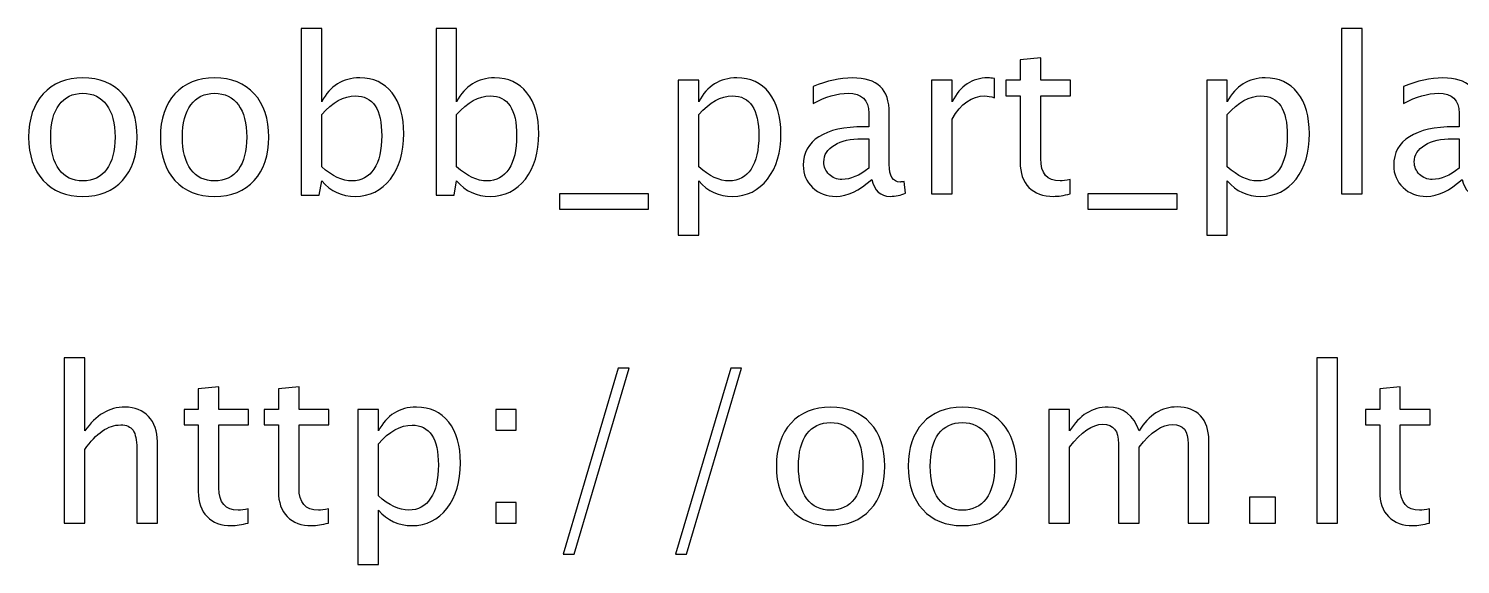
# Model space of a CAD drawing. Header units: centimetres. Extents: x -29.3 to 28.8, y -24.1 to 28.7.
# Drawn here: x -29.3 to -20.82, y 18.47 to 21.65 of the extents above; entities that cross this region are included whole.
import ezdxf

# ---------------------------------------------------------------- set-up
doc = ezdxf.new("R2010")
doc.units = ezdxf.units.CM
doc.header["$MEASUREMENT"] = 0
doc.layers.add('Layer 1', color=7, linetype='Continuous')

msp = doc.modelspace()

# ---------------------------------------------------------------- linework, layer by layer
at = {"layer": 'Layer 1'}
for points, knots in [([(-27.68315, 20.66282), (-27.68315, 20.66282), (-27.68315, 21.64961), (-27.68315, 21.64961), (-27.68315, 21.64961), (-27.68315, 21.64961), (-27.56123, 21.64961), (-27.56123, 21.64961), (-27.56123, 21.64961), (-27.56123, 21.64961), (-27.56123, 21.21633), (-27.56123, 21.21633), (-27.56123, 21.21633), (-27.51128, 21.31052), (-27.43613, 21.35751), (-27.33602, 21.35751), (-27.33602, 21.35751), (-27.25495, 21.35751), (-27.19124, 21.32809), (-27.14467, 21.26903), (-27.14467, 21.26903), (-27.0981, 21.20998), (-27.07482, 21.12933), (-27.07482, 21.0271), (-27.07482, 21.0271), (-27.07482, 20.91576), (-27.10128, 20.8258), (-27.15398, 20.75765), (-27.15398, 20.75765), (-27.20669, 20.68928), (-27.27611, 20.6552), (-27.36205, 20.6552), (-27.36205, 20.6552), (-27.44185, 20.6552), (-27.50831, 20.68568), (-27.56123, 20.74685), (-27.56123, 20.74685), (-27.56123, 20.74685), (-27.57605, 20.66282), (-27.57605, 20.66282), (-27.57605, 20.66282), (-27.57605, 20.66282), (-27.68315, 20.66282), (-27.68315, 20.66282)], [0, 0, 0, 0, 0.0833333, 0.0833333, 0.0833333, 0.0833333, 0.1666667, 0.1666667, 0.1666667, 0.1666667, 0.25, 0.25, 0.25, 0.25, 0.3333333, 0.3333333, 0.3333333, 0.3333333, 0.4166667, 0.4166667, 0.4166667, 0.4166667, 0.5, 0.5, 0.5, 0.5, 0.5833333, 0.5833333, 0.5833333, 0.5833333, 0.6666667, 0.6666667, 0.6666667, 0.6666667, 0.75, 0.75, 0.75, 0.75, 0.8333333, 0.8333333, 0.8333333, 0.8333333, 1, 1, 1, 1]), ([(-26.8839, 20.66282), (-26.8839, 20.66282), (-26.8839, 21.64961), (-26.8839, 21.64961), (-26.8839, 21.64961), (-26.8839, 21.64961), (-26.76198, 21.64961), (-26.76198, 21.64961), (-26.76198, 21.64961), (-26.76198, 21.64961), (-26.76198, 21.21633), (-26.76198, 21.21633), (-26.76198, 21.21633), (-26.71203, 21.31052), (-26.63688, 21.35751), (-26.53677, 21.35751), (-26.53677, 21.35751), (-26.4557, 21.35751), (-26.39199, 21.32809), (-26.34542, 21.26903), (-26.34542, 21.26903), (-26.29885, 21.20998), (-26.27557, 21.12933), (-26.27557, 21.0271), (-26.27557, 21.0271), (-26.27557, 20.91576), (-26.30203, 20.8258), (-26.35473, 20.75765), (-26.35473, 20.75765), (-26.40744, 20.68928), (-26.47686, 20.6552), (-26.5628, 20.6552), (-26.5628, 20.6552), (-26.6426, 20.6552), (-26.70906, 20.68568), (-26.76198, 20.74685), (-26.76198, 20.74685), (-26.76198, 20.74685), (-26.7768, 20.66282), (-26.7768, 20.66282), (-26.7768, 20.66282), (-26.7768, 20.66282), (-26.8839, 20.66282), (-26.8839, 20.66282)], [0, 0, 0, 0, 0.0833333, 0.0833333, 0.0833333, 0.0833333, 0.1666667, 0.1666667, 0.1666667, 0.1666667, 0.25, 0.25, 0.25, 0.25, 0.3333333, 0.3333333, 0.3333333, 0.3333333, 0.4166667, 0.4166667, 0.4166667, 0.4166667, 0.5, 0.5, 0.5, 0.5, 0.5833333, 0.5833333, 0.5833333, 0.5833333, 0.6666667, 0.6666667, 0.6666667, 0.6666667, 0.75, 0.75, 0.75, 0.75, 0.8333333, 0.8333333, 0.8333333, 0.8333333, 1, 1, 1, 1]), ([(-21.52028, 20.67044), (-21.52028, 20.67044), (-21.52028, 21.64961), (-21.52028, 21.64961), (-21.52028, 21.64961), (-21.52028, 21.64961), (-21.39836, 21.64961), (-21.39836, 21.64961), (-21.39836, 21.64961), (-21.39836, 21.64961), (-21.39836, 20.67044), (-21.39836, 20.67044), (-21.39836, 20.67044), (-21.39836, 20.67044), (-21.52028, 20.67044), (-21.52028, 20.67044)], [0, 0, 0, 0, 0.2, 0.2, 0.2, 0.2, 0.4, 0.4, 0.4, 0.4, 0.6, 0.6, 0.6, 0.6, 1, 1, 1, 1]), ([(-23.12852, 20.67065), (-23.1662, 20.66028), (-23.199, 20.6552), (-23.22673, 20.6552), (-23.22673, 20.6552), (-23.28896, 20.6552), (-23.33743, 20.67298), (-23.37215, 20.70854), (-23.37215, 20.70854), (-23.40707, 20.7441), (-23.42443, 20.79342), (-23.42443, 20.85671), (-23.42443, 20.85671), (-23.42443, 20.85671), (-23.42443, 21.2521), (-23.42443, 21.2521), (-23.42443, 21.2521), (-23.42443, 21.2521), (-23.50867, 21.2521), (-23.50867, 21.2521), (-23.50867, 21.2521), (-23.50867, 21.2521), (-23.50867, 21.34354), (-23.50867, 21.34354), (-23.50867, 21.34354), (-23.50867, 21.34354), (-23.42443, 21.34354), (-23.42443, 21.34354), (-23.42443, 21.34354), (-23.42443, 21.34354), (-23.42443, 21.46525), (-23.42443, 21.46525), (-23.42443, 21.46525), (-23.42443, 21.46525), (-23.30251, 21.47689), (-23.30251, 21.47689), (-23.30251, 21.47689), (-23.30251, 21.47689), (-23.30251, 21.34354), (-23.30251, 21.34354), (-23.30251, 21.34354), (-23.30251, 21.34354), (-23.12598, 21.34354), (-23.12598, 21.34354), (-23.12598, 21.34354), (-23.12598, 21.34354), (-23.12598, 21.2521), (-23.12598, 21.2521), (-23.12598, 21.2521), (-23.12598, 21.2521), (-23.30251, 21.2521), (-23.30251, 21.2521), (-23.30251, 21.2521), (-23.30251, 21.2521), (-23.30251, 20.87872), (-23.30251, 20.87872), (-23.30251, 20.87872), (-23.30251, 20.79067), (-23.2642, 20.74664), (-23.18779, 20.74664), (-23.18779, 20.74664), (-23.17149, 20.74664), (-23.1518, 20.74939), (-23.12852, 20.75468), (-23.12852, 20.75468), (-23.12852, 20.75468), (-23.12852, 20.67065), (-23.12852, 20.67065)], [0, 0, 0, 0, 0.0555556, 0.0555556, 0.0555556, 0.0555556, 0.1111111, 0.1111111, 0.1111111, 0.1111111, 0.1666667, 0.1666667, 0.1666667, 0.1666667, 0.2222222, 0.2222222, 0.2222222, 0.2222222, 0.2777778, 0.2777778, 0.2777778, 0.2777778, 0.3333333, 0.3333333, 0.3333333, 0.3333333, 0.3888889, 0.3888889, 0.3888889, 0.3888889, 0.4444444, 0.4444444, 0.4444444, 0.4444444, 0.5, 0.5, 0.5, 0.5, 0.5555556, 0.5555556, 0.5555556, 0.5555556, 0.6111111, 0.6111111, 0.6111111, 0.6111111, 0.6666667, 0.6666667, 0.6666667, 0.6666667, 0.7222222, 0.7222222, 0.7222222, 0.7222222, 0.7777778, 0.7777778, 0.7777778, 0.7777778, 0.8333333, 0.8333333, 0.8333333, 0.8333333, 0.8888889, 0.8888889, 0.8888889, 0.8888889, 1, 1, 1, 1]), ([(-28.97558, 20.6552), (-29.07443, 20.6552), (-29.15274, 20.68674), (-29.21032, 20.74982), (-29.21032, 20.74982), (-29.2681, 20.81289), (-29.29689, 20.89862), (-29.29689, 21.00678), (-29.29689, 21.00678), (-29.29689, 21.11473), (-29.2681, 21.20024), (-29.21032, 21.26311), (-29.21032, 21.26311), (-29.15274, 21.32597), (-29.07443, 21.35751), (-28.97558, 21.35751), (-28.97558, 21.35751), (-28.87673, 21.35751), (-28.79841, 21.32597), (-28.74084, 21.26311), (-28.74084, 21.26311), (-28.68306, 21.20024), (-28.65427, 21.11473), (-28.65427, 21.00678), (-28.65427, 21.00678), (-28.65427, 20.89862), (-28.68306, 20.81289), (-28.74084, 20.74982), (-28.74084, 20.74982), (-28.79841, 20.68674), (-28.87673, 20.6552), (-28.97558, 20.6552)], [0, 0, 0, 0, 0.1111111, 0.1111111, 0.1111111, 0.1111111, 0.2222222, 0.2222222, 0.2222222, 0.2222222, 0.3333333, 0.3333333, 0.3333333, 0.3333333, 0.4444444, 0.4444444, 0.4444444, 0.4444444, 0.5555556, 0.5555556, 0.5555556, 0.5555556, 0.6666667, 0.6666667, 0.6666667, 0.6666667, 0.7777778, 0.7777778, 0.7777778, 0.7777778, 1, 1, 1, 1]), ([(-28.19538, 20.6552), (-28.29423, 20.6552), (-28.37254, 20.68674), (-28.43012, 20.74982), (-28.43012, 20.74982), (-28.4879, 20.81289), (-28.51669, 20.89862), (-28.51669, 21.00678), (-28.51669, 21.00678), (-28.51669, 21.11473), (-28.4879, 21.20024), (-28.43012, 21.26311), (-28.43012, 21.26311), (-28.37254, 21.32597), (-28.29423, 21.35751), (-28.19538, 21.35751), (-28.19538, 21.35751), (-28.09653, 21.35751), (-28.01821, 21.32597), (-27.96064, 21.26311), (-27.96064, 21.26311), (-27.90286, 21.20024), (-27.87407, 21.11473), (-27.87407, 21.00678), (-27.87407, 21.00678), (-27.87407, 20.89862), (-27.90286, 20.81289), (-27.96064, 20.74982), (-27.96064, 20.74982), (-28.01821, 20.68674), (-28.09653, 20.6552), (-28.19538, 20.6552)], [0, 0, 0, 0, 0.1111111, 0.1111111, 0.1111111, 0.1111111, 0.2222222, 0.2222222, 0.2222222, 0.2222222, 0.3333333, 0.3333333, 0.3333333, 0.3333333, 0.4444444, 0.4444444, 0.4444444, 0.4444444, 0.5555556, 0.5555556, 0.5555556, 0.5555556, 0.6666667, 0.6666667, 0.6666667, 0.6666667, 0.7777778, 0.7777778, 0.7777778, 0.7777778, 1, 1, 1, 1]), ([(-25.44965, 20.42533), (-25.44965, 20.42533), (-25.44965, 21.34354), (-25.44965, 21.34354), (-25.44965, 21.34354), (-25.44965, 21.34354), (-25.32773, 21.34354), (-25.32773, 21.34354), (-25.32773, 21.34354), (-25.32773, 21.34354), (-25.32773, 21.21633), (-25.32773, 21.21633), (-25.32773, 21.21633), (-25.27778, 21.31052), (-25.20263, 21.35751), (-25.10252, 21.35751), (-25.10252, 21.35751), (-25.02145, 21.35751), (-24.95774, 21.32809), (-24.91117, 21.26903), (-24.91117, 21.26903), (-24.8646, 21.20998), (-24.84132, 21.12933), (-24.84132, 21.0271), (-24.84132, 21.0271), (-24.84132, 20.91576), (-24.86778, 20.8258), (-24.92048, 20.75765), (-24.92048, 20.75765), (-24.97319, 20.68928), (-25.04261, 20.6552), (-25.12855, 20.6552), (-25.12855, 20.6552), (-25.20835, 20.6552), (-25.27481, 20.68568), (-25.32773, 20.74685), (-25.32773, 20.74685), (-25.32773, 20.74685), (-25.32773, 20.42533), (-25.32773, 20.42533), (-25.32773, 20.42533), (-25.32773, 20.42533), (-25.44965, 20.42533), (-25.44965, 20.42533)], [0, 0, 0, 0, 0.0833333, 0.0833333, 0.0833333, 0.0833333, 0.1666667, 0.1666667, 0.1666667, 0.1666667, 0.25, 0.25, 0.25, 0.25, 0.3333333, 0.3333333, 0.3333333, 0.3333333, 0.4166667, 0.4166667, 0.4166667, 0.4166667, 0.5, 0.5, 0.5, 0.5, 0.5833333, 0.5833333, 0.5833333, 0.5833333, 0.6666667, 0.6666667, 0.6666667, 0.6666667, 0.75, 0.75, 0.75, 0.75, 0.8333333, 0.8333333, 0.8333333, 0.8333333, 1, 1, 1, 1]), ([(-24.30348, 20.75617), (-24.37671, 20.68886), (-24.4472, 20.6552), (-24.51493, 20.6552), (-24.51493, 20.6552), (-24.5706, 20.6552), (-24.61696, 20.67256), (-24.65357, 20.70748), (-24.65357, 20.70748), (-24.6904, 20.74241), (-24.70882, 20.78643), (-24.70882, 20.83956), (-24.70882, 20.83956), (-24.70882, 20.91301), (-24.67792, 20.96953), (-24.61611, 21.0089), (-24.61611, 21.0089), (-24.5543, 21.04827), (-24.46561, 21.06795), (-24.35004, 21.06795), (-24.35004, 21.06795), (-24.35004, 21.06795), (-24.32147, 21.06795), (-24.32147, 21.06795), (-24.32147, 21.06795), (-24.32147, 21.06795), (-24.32147, 21.14902), (-24.32147, 21.14902), (-24.32147, 21.14902), (-24.32147, 21.22712), (-24.36211, 21.26607), (-24.4436, 21.26607), (-24.4436, 21.26607), (-24.50668, 21.26607), (-24.57568, 21.24617), (-24.6504, 21.20638), (-24.6504, 21.20638), (-24.6504, 21.20638), (-24.6504, 21.30671), (-24.6504, 21.30671), (-24.6504, 21.30671), (-24.56827, 21.34058), (-24.4908, 21.35751), (-24.4182, 21.35751), (-24.4182, 21.35751), (-24.34348, 21.35751), (-24.28824, 21.34058), (-24.25289, 21.3065), (-24.25289, 21.3065), (-24.21733, 21.27242), (-24.19955, 21.21993), (-24.19955, 21.14902), (-24.19955, 21.14902), (-24.19955, 21.14902), (-24.19955, 20.84485), (-24.19955, 20.84485), (-24.19955, 20.84485), (-24.19955, 20.77522), (-24.17817, 20.74029), (-24.1352, 20.74029), (-24.1352, 20.74029), (-24.12991, 20.74029), (-24.12208, 20.74114), (-24.11171, 20.74283), (-24.11171, 20.74283), (-24.11171, 20.74283), (-24.10303, 20.6751), (-24.10303, 20.6751), (-24.10303, 20.6751), (-24.13076, 20.66176), (-24.16124, 20.6552), (-24.19468, 20.6552), (-24.19468, 20.6552), (-24.25162, 20.6552), (-24.28781, 20.68886), (-24.30348, 20.75617)], [0, 0, 0, 0, 0.05, 0.05, 0.05, 0.05, 0.1, 0.1, 0.1, 0.1, 0.15, 0.15, 0.15, 0.15, 0.2, 0.2, 0.2, 0.2, 0.25, 0.25, 0.25, 0.25, 0.3, 0.3, 0.3, 0.3, 0.35, 0.35, 0.35, 0.35, 0.4, 0.4, 0.4, 0.4, 0.45, 0.45, 0.45, 0.45, 0.5, 0.5, 0.5, 0.5, 0.55, 0.55, 0.55, 0.55, 0.6, 0.6, 0.6, 0.6, 0.65, 0.65, 0.65, 0.65, 0.7, 0.7, 0.7, 0.7, 0.75, 0.75, 0.75, 0.75, 0.8, 0.8, 0.8, 0.8, 0.85, 0.85, 0.85, 0.85, 0.9, 0.9, 0.9, 0.9, 1, 1, 1, 1]), ([(-23.94915, 20.67044), (-23.94915, 20.67044), (-23.94915, 21.34354), (-23.94915, 21.34354), (-23.94915, 21.34354), (-23.94915, 21.34354), (-23.82723, 21.34354), (-23.82723, 21.34354), (-23.82723, 21.34354), (-23.82723, 21.34354), (-23.82723, 21.21633), (-23.82723, 21.21633), (-23.82723, 21.21633), (-23.77876, 21.31052), (-23.70848, 21.35751), (-23.6162, 21.35751), (-23.6162, 21.35751), (-23.60371, 21.35751), (-23.59059, 21.35645), (-23.57704, 21.35434), (-23.57704, 21.35434), (-23.57704, 21.35434), (-23.57704, 21.24025), (-23.57704, 21.24025), (-23.57704, 21.24025), (-23.59821, 21.24723), (-23.61683, 21.25083), (-23.63292, 21.25083), (-23.63292, 21.25083), (-23.71039, 21.25083), (-23.77516, 21.20511), (-23.82723, 21.11346), (-23.82723, 21.11346), (-23.82723, 21.11346), (-23.82723, 20.67044), (-23.82723, 20.67044), (-23.82723, 20.67044), (-23.82723, 20.67044), (-23.94915, 20.67044), (-23.94915, 20.67044)], [0, 0, 0, 0, 0.0909091, 0.0909091, 0.0909091, 0.0909091, 0.1818182, 0.1818182, 0.1818182, 0.1818182, 0.2727273, 0.2727273, 0.2727273, 0.2727273, 0.3636364, 0.3636364, 0.3636364, 0.3636364, 0.4545455, 0.4545455, 0.4545455, 0.4545455, 0.5454545, 0.5454545, 0.5454545, 0.5454545, 0.6363636, 0.6363636, 0.6363636, 0.6363636, 0.7272727, 0.7272727, 0.7272727, 0.7272727, 0.8181818, 0.8181818, 0.8181818, 0.8181818, 1, 1, 1, 1]), ([(-22.31953, 20.42533), (-22.31953, 20.42533), (-22.31953, 21.34354), (-22.31953, 21.34354), (-22.31953, 21.34354), (-22.31953, 21.34354), (-22.19761, 21.34354), (-22.19761, 21.34354), (-22.19761, 21.34354), (-22.19761, 21.34354), (-22.19761, 21.21633), (-22.19761, 21.21633), (-22.19761, 21.21633), (-22.14766, 21.31052), (-22.07251, 21.35751), (-21.9724, 21.35751), (-21.9724, 21.35751), (-21.89133, 21.35751), (-21.82762, 21.32809), (-21.78105, 21.26903), (-21.78105, 21.26903), (-21.73448, 21.20998), (-21.7112, 21.12933), (-21.7112, 21.0271), (-21.7112, 21.0271), (-21.7112, 20.91576), (-21.73766, 20.8258), (-21.79036, 20.75765), (-21.79036, 20.75765), (-21.84307, 20.68928), (-21.91249, 20.6552), (-21.99843, 20.6552), (-21.99843, 20.6552), (-22.07823, 20.6552), (-22.14469, 20.68568), (-22.19761, 20.74685), (-22.19761, 20.74685), (-22.19761, 20.74685), (-22.19761, 20.42533), (-22.19761, 20.42533), (-22.19761, 20.42533), (-22.19761, 20.42533), (-22.31953, 20.42533), (-22.31953, 20.42533)], [0, 0, 0, 0, 0.0833333, 0.0833333, 0.0833333, 0.0833333, 0.1666667, 0.1666667, 0.1666667, 0.1666667, 0.25, 0.25, 0.25, 0.25, 0.3333333, 0.3333333, 0.3333333, 0.3333333, 0.4166667, 0.4166667, 0.4166667, 0.4166667, 0.5, 0.5, 0.5, 0.5, 0.5833333, 0.5833333, 0.5833333, 0.5833333, 0.6666667, 0.6666667, 0.6666667, 0.6666667, 0.75, 0.75, 0.75, 0.75, 0.8333333, 0.8333333, 0.8333333, 0.8333333, 1, 1, 1, 1]), ([(-20.80633, 20.75617), (-20.87956, 20.68886), (-20.95005, 20.6552), (-21.01778, 20.6552), (-21.01778, 20.6552), (-21.07345, 20.6552), (-21.11981, 20.67256), (-21.15642, 20.70748), (-21.15642, 20.70748), (-21.19325, 20.74241), (-21.21167, 20.78643), (-21.21167, 20.83956), (-21.21167, 20.83956), (-21.21167, 20.91301), (-21.18077, 20.96953), (-21.11896, 21.0089), (-21.11896, 21.0089), (-21.05715, 21.04827), (-20.96846, 21.06795), (-20.85289, 21.06795), (-20.85289, 21.06795), (-20.85289, 21.06795), (-20.82432, 21.06795), (-20.82432, 21.06795), (-20.82432, 21.06795), (-20.82432, 21.06795), (-20.82432, 21.14902), (-20.82432, 21.14902), (-20.82432, 21.14902), (-20.82432, 21.22712), (-20.86496, 21.26607), (-20.94645, 21.26607), (-20.94645, 21.26607), (-21.00953, 21.26607), (-21.07853, 21.24617), (-21.15325, 21.20638), (-21.15325, 21.20638), (-21.15325, 21.20638), (-21.15325, 21.30671), (-21.15325, 21.30671), (-21.15325, 21.30671), (-21.07112, 21.34058), (-20.99365, 21.35751), (-20.92105, 21.35751), (-20.92105, 21.35751), (-20.84633, 21.35751), (-20.79109, 21.34058), (-20.75574, 21.3065), (-20.75574, 21.3065), (-20.72018, 21.27242), (-20.7024, 21.21993), (-20.7024, 21.14902), (-20.7024, 21.14902), (-20.7024, 21.14902), (-20.7024, 20.84485), (-20.7024, 20.84485), (-20.7024, 20.84485), (-20.7024, 20.77522), (-20.68102, 20.74029), (-20.63805, 20.74029), (-20.63805, 20.74029), (-20.63276, 20.74029), (-20.62493, 20.74114), (-20.61456, 20.74283), (-20.61456, 20.74283), (-20.61456, 20.74283), (-20.60588, 20.6751), (-20.60588, 20.6751), (-20.60588, 20.6751), (-20.63361, 20.66176), (-20.66409, 20.6552), (-20.69753, 20.6552), (-20.69753, 20.6552), (-20.75447, 20.6552), (-20.79066, 20.68886), (-20.80633, 20.75617)], [0, 0, 0, 0, 0.05, 0.05, 0.05, 0.05, 0.1, 0.1, 0.1, 0.1, 0.15, 0.15, 0.15, 0.15, 0.2, 0.2, 0.2, 0.2, 0.25, 0.25, 0.25, 0.25, 0.3, 0.3, 0.3, 0.3, 0.35, 0.35, 0.35, 0.35, 0.4, 0.4, 0.4, 0.4, 0.45, 0.45, 0.45, 0.45, 0.5, 0.5, 0.5, 0.5, 0.55, 0.55, 0.55, 0.55, 0.6, 0.6, 0.6, 0.6, 0.65, 0.65, 0.65, 0.65, 0.7, 0.7, 0.7, 0.7, 0.75, 0.75, 0.75, 0.75, 0.8, 0.8, 0.8, 0.8, 0.85, 0.85, 0.85, 0.85, 0.9, 0.9, 0.9, 0.9, 1, 1, 1, 1]), ([(-28.97579, 20.74664), (-28.91547, 20.74664), (-28.86848, 20.76929), (-28.83503, 20.8148), (-28.83503, 20.8148), (-28.8018, 20.86009), (-28.78508, 20.92423), (-28.78508, 21.00678), (-28.78508, 21.00678), (-28.78508, 21.08912), (-28.8018, 21.15304), (-28.83503, 21.19834), (-28.83503, 21.19834), (-28.86848, 21.24342), (-28.91547, 21.26607), (-28.97579, 21.26607), (-28.97579, 21.26607), (-29.03633, 21.26607), (-29.08332, 21.24342), (-29.11634, 21.19834), (-29.11634, 21.19834), (-29.14957, 21.15304), (-29.16608, 21.08912), (-29.16608, 21.00678), (-29.16608, 21.00678), (-29.16608, 20.92423), (-29.14957, 20.86009), (-29.11634, 20.8148), (-29.11634, 20.8148), (-29.08332, 20.76929), (-29.03633, 20.74664), (-28.97579, 20.74664)], [0, 0, 0, 0, 0.1111111, 0.1111111, 0.1111111, 0.1111111, 0.2222222, 0.2222222, 0.2222222, 0.2222222, 0.3333333, 0.3333333, 0.3333333, 0.3333333, 0.4444444, 0.4444444, 0.4444444, 0.4444444, 0.5555556, 0.5555556, 0.5555556, 0.5555556, 0.6666667, 0.6666667, 0.6666667, 0.6666667, 0.7777778, 0.7777778, 0.7777778, 0.7777778, 1, 1, 1, 1]), ([(-28.19559, 20.74664), (-28.13527, 20.74664), (-28.08828, 20.76929), (-28.05483, 20.8148), (-28.05483, 20.8148), (-28.0216, 20.86009), (-28.00488, 20.92423), (-28.00488, 21.00678), (-28.00488, 21.00678), (-28.00488, 21.08912), (-28.0216, 21.15304), (-28.05483, 21.19834), (-28.05483, 21.19834), (-28.08828, 21.24342), (-28.13527, 21.26607), (-28.19559, 21.26607), (-28.19559, 21.26607), (-28.25613, 21.26607), (-28.30312, 21.24342), (-28.33614, 21.19834), (-28.33614, 21.19834), (-28.36937, 21.15304), (-28.38588, 21.08912), (-28.38588, 21.00678), (-28.38588, 21.00678), (-28.38588, 20.92423), (-28.36937, 20.86009), (-28.33614, 20.8148), (-28.33614, 20.8148), (-28.30312, 20.76929), (-28.25613, 20.74664), (-28.19559, 20.74664)], [0, 0, 0, 0, 0.1111111, 0.1111111, 0.1111111, 0.1111111, 0.2222222, 0.2222222, 0.2222222, 0.2222222, 0.3333333, 0.3333333, 0.3333333, 0.3333333, 0.4444444, 0.4444444, 0.4444444, 0.4444444, 0.5555556, 0.5555556, 0.5555556, 0.5555556, 0.6666667, 0.6666667, 0.6666667, 0.6666667, 0.7777778, 0.7777778, 0.7777778, 0.7777778, 1, 1, 1, 1]), ([(-27.56123, 20.83088), (-27.49836, 20.77479), (-27.43846, 20.74664), (-27.38152, 20.74664), (-27.38152, 20.74664), (-27.32543, 20.74664), (-27.28204, 20.77014), (-27.25156, 20.81691), (-27.25156, 20.81691), (-27.22087, 20.86369), (-27.20563, 20.92952), (-27.20563, 21.01461), (-27.20563, 21.01461), (-27.20563, 21.17209), (-27.2577, 21.25083), (-27.36184, 21.25083), (-27.36184, 21.25083), (-27.43, 21.25083), (-27.49646, 21.214), (-27.56123, 21.14013), (-27.56123, 21.14013), (-27.56123, 21.14013), (-27.56123, 20.83088), (-27.56123, 20.83088)], [0, 0, 0, 0, 0.1428571, 0.1428571, 0.1428571, 0.1428571, 0.2857143, 0.2857143, 0.2857143, 0.2857143, 0.4285714, 0.4285714, 0.4285714, 0.4285714, 0.5714286, 0.5714286, 0.5714286, 0.5714286, 0.7142857, 0.7142857, 0.7142857, 0.7142857, 1, 1, 1, 1]), ([(-26.76198, 20.83088), (-26.69911, 20.77479), (-26.63921, 20.74664), (-26.58227, 20.74664), (-26.58227, 20.74664), (-26.52618, 20.74664), (-26.48279, 20.77014), (-26.45231, 20.81691), (-26.45231, 20.81691), (-26.42162, 20.86369), (-26.40638, 20.92952), (-26.40638, 21.01461), (-26.40638, 21.01461), (-26.40638, 21.17209), (-26.45845, 21.25083), (-26.56259, 21.25083), (-26.56259, 21.25083), (-26.63075, 21.25083), (-26.69721, 21.214), (-26.76198, 21.14013), (-26.76198, 21.14013), (-26.76198, 21.14013), (-26.76198, 20.83088), (-26.76198, 20.83088)], [0, 0, 0, 0, 0.1428571, 0.1428571, 0.1428571, 0.1428571, 0.2857143, 0.2857143, 0.2857143, 0.2857143, 0.4285714, 0.4285714, 0.4285714, 0.4285714, 0.5714286, 0.5714286, 0.5714286, 0.5714286, 0.7142857, 0.7142857, 0.7142857, 0.7142857, 1, 1, 1, 1]), ([(-25.32773, 20.83088), (-25.26486, 20.77479), (-25.20496, 20.74664), (-25.14802, 20.74664), (-25.14802, 20.74664), (-25.09193, 20.74664), (-25.04854, 20.77014), (-25.01806, 20.81691), (-25.01806, 20.81691), (-24.98737, 20.86369), (-24.97213, 20.92952), (-24.97213, 21.01461), (-24.97213, 21.01461), (-24.97213, 21.17209), (-25.0242, 21.25083), (-25.12834, 21.25083), (-25.12834, 21.25083), (-25.1965, 21.25083), (-25.26296, 21.214), (-25.32773, 21.14013), (-25.32773, 21.14013), (-25.32773, 21.14013), (-25.32773, 20.83088), (-25.32773, 20.83088)], [0, 0, 0, 0, 0.1428571, 0.1428571, 0.1428571, 0.1428571, 0.2857143, 0.2857143, 0.2857143, 0.2857143, 0.4285714, 0.4285714, 0.4285714, 0.4285714, 0.5714286, 0.5714286, 0.5714286, 0.5714286, 0.7142857, 0.7142857, 0.7142857, 0.7142857, 1, 1, 1, 1]), ([(-22.19761, 20.83088), (-22.13474, 20.77479), (-22.07484, 20.74664), (-22.0179, 20.74664), (-22.0179, 20.74664), (-21.96181, 20.74664), (-21.91842, 20.77014), (-21.88794, 20.81691), (-21.88794, 20.81691), (-21.85725, 20.86369), (-21.84201, 20.92952), (-21.84201, 21.01461), (-21.84201, 21.01461), (-21.84201, 21.17209), (-21.89408, 21.25083), (-21.99822, 21.25083), (-21.99822, 21.25083), (-22.06638, 21.25083), (-22.13284, 21.214), (-22.19761, 21.14013), (-22.19761, 21.14013), (-22.19761, 21.14013), (-22.19761, 20.83088), (-22.19761, 20.83088)], [0, 0, 0, 0, 0.1428571, 0.1428571, 0.1428571, 0.1428571, 0.2857143, 0.2857143, 0.2857143, 0.2857143, 0.4285714, 0.4285714, 0.4285714, 0.4285714, 0.5714286, 0.5714286, 0.5714286, 0.5714286, 0.7142857, 0.7142857, 0.7142857, 0.7142857, 1, 1, 1, 1]), ([(-24.32147, 20.82263), (-24.32147, 20.82263), (-24.32147, 20.99556), (-24.32147, 20.99556), (-24.32147, 20.99556), (-24.32147, 20.99556), (-24.36063, 20.99683), (-24.36063, 20.99683), (-24.36063, 20.99683), (-24.42836, 20.99683), (-24.48297, 20.98434), (-24.52467, 20.95937), (-24.52467, 20.95937), (-24.56616, 20.93418), (-24.5869, 20.90095), (-24.5869, 20.85946), (-24.5869, 20.85946), (-24.5869, 20.83046), (-24.57653, 20.80591), (-24.556, 20.7858), (-24.556, 20.7858), (-24.53525, 20.76569), (-24.51006, 20.75553), (-24.48022, 20.75553), (-24.48022, 20.75553), (-24.42942, 20.75553), (-24.3765, 20.77797), (-24.32147, 20.82263)], [0, 0, 0, 0, 0.125, 0.125, 0.125, 0.125, 0.25, 0.25, 0.25, 0.25, 0.375, 0.375, 0.375, 0.375, 0.5, 0.5, 0.5, 0.5, 0.625, 0.625, 0.625, 0.625, 0.75, 0.75, 0.75, 0.75, 1, 1, 1, 1]), ([(-20.82432, 20.82263), (-20.82432, 20.82263), (-20.82432, 20.99556), (-20.82432, 20.99556), (-20.82432, 20.99556), (-20.82432, 20.99556), (-20.86348, 20.99683), (-20.86348, 20.99683), (-20.86348, 20.99683), (-20.93121, 20.99683), (-20.98582, 20.98434), (-21.02752, 20.95937), (-21.02752, 20.95937), (-21.06901, 20.93418), (-21.08975, 20.90095), (-21.08975, 20.85946), (-21.08975, 20.85946), (-21.08975, 20.83046), (-21.07938, 20.80591), (-21.05885, 20.7858), (-21.05885, 20.7858), (-21.0381, 20.76569), (-21.01291, 20.75553), (-20.98307, 20.75553), (-20.98307, 20.75553), (-20.93227, 20.75553), (-20.87935, 20.77797), (-20.82432, 20.82263)], [0, 0, 0, 0, 0.125, 0.125, 0.125, 0.125, 0.25, 0.25, 0.25, 0.25, 0.375, 0.375, 0.375, 0.375, 0.5, 0.5, 0.5, 0.5, 0.625, 0.625, 0.625, 0.625, 0.75, 0.75, 0.75, 0.75, 1, 1, 1, 1]), ([(-26.15323, 20.579), (-26.15323, 20.579), (-26.15323, 20.67044), (-26.15323, 20.67044), (-26.15323, 20.67044), (-26.15323, 20.67044), (-25.62491, 20.67044), (-25.62491, 20.67044), (-25.62491, 20.67044), (-25.62491, 20.67044), (-25.62491, 20.579), (-25.62491, 20.579), (-25.62491, 20.579), (-25.62491, 20.579), (-26.15323, 20.579), (-26.15323, 20.579)], [0, 0, 0, 0, 0.2, 0.2, 0.2, 0.2, 0.4, 0.4, 0.4, 0.4, 0.6, 0.6, 0.6, 0.6, 1, 1, 1, 1]), ([(-23.02311, 20.579), (-23.02311, 20.579), (-23.02311, 20.67044), (-23.02311, 20.67044), (-23.02311, 20.67044), (-23.02311, 20.67044), (-22.49479, 20.67044), (-22.49479, 20.67044), (-22.49479, 20.67044), (-22.49479, 20.67044), (-22.49479, 20.579), (-22.49479, 20.579), (-22.49479, 20.579), (-22.49479, 20.579), (-23.02311, 20.579), (-23.02311, 20.579)], [0, 0, 0, 0, 0.2, 0.2, 0.2, 0.2, 0.4, 0.4, 0.4, 0.4, 0.6, 0.6, 0.6, 0.6, 1, 1, 1, 1]), ([(-29.08567, 18.71887), (-29.08567, 18.71887), (-29.08567, 19.69804), (-29.08567, 19.69804), (-29.08567, 19.69804), (-29.08567, 19.69804), (-28.96375, 19.69804), (-28.96375, 19.69804), (-28.96375, 19.69804), (-28.96375, 19.69804), (-28.96375, 19.26476), (-28.96375, 19.26476), (-28.96375, 19.26476), (-28.89919, 19.35895), (-28.82003, 19.40594), (-28.72647, 19.40594), (-28.72647, 19.40594), (-28.66763, 19.40594), (-28.62085, 19.38753), (-28.58635, 19.35048), (-28.58635, 19.35048), (-28.55185, 19.31365), (-28.53449, 19.26391), (-28.53449, 19.20168), (-28.53449, 19.20168), (-28.53449, 19.20168), (-28.53449, 18.71887), (-28.53449, 18.71887), (-28.53449, 18.71887), (-28.53449, 18.71887), (-28.65641, 18.71887), (-28.65641, 18.71887), (-28.65641, 18.71887), (-28.65641, 18.71887), (-28.65641, 19.16189), (-28.65641, 19.16189), (-28.65641, 19.16189), (-28.65641, 19.21184), (-28.66382, 19.2474), (-28.67842, 19.26857), (-28.67842, 19.26857), (-28.69324, 19.28995), (-28.71758, 19.30053), (-28.75166, 19.30053), (-28.75166, 19.30053), (-28.82659, 19.30053), (-28.89729, 19.25164), (-28.96375, 19.15385), (-28.96375, 19.15385), (-28.96375, 19.15385), (-28.96375, 18.71887), (-28.96375, 18.71887), (-28.96375, 18.71887), (-28.96375, 18.71887), (-29.08567, 18.71887), (-29.08567, 18.71887)], [0, 0, 0, 0, 0.0666667, 0.0666667, 0.0666667, 0.0666667, 0.1333333, 0.1333333, 0.1333333, 0.1333333, 0.2, 0.2, 0.2, 0.2, 0.2666667, 0.2666667, 0.2666667, 0.2666667, 0.3333333, 0.3333333, 0.3333333, 0.3333333, 0.4, 0.4, 0.4, 0.4, 0.4666667, 0.4666667, 0.4666667, 0.4666667, 0.5333333, 0.5333333, 0.5333333, 0.5333333, 0.6, 0.6, 0.6, 0.6, 0.6666667, 0.6666667, 0.6666667, 0.6666667, 0.7333333, 0.7333333, 0.7333333, 0.7333333, 0.8, 0.8, 0.8, 0.8, 0.8666667, 0.8666667, 0.8666667, 0.8666667, 1, 1, 1, 1]), ([(-21.66677, 18.71887), (-21.66677, 18.71887), (-21.66677, 19.69804), (-21.66677, 19.69804), (-21.66677, 19.69804), (-21.66677, 19.69804), (-21.54485, 19.69804), (-21.54485, 19.69804), (-21.54485, 19.69804), (-21.54485, 19.69804), (-21.54485, 18.71887), (-21.54485, 18.71887), (-21.54485, 18.71887), (-21.54485, 18.71887), (-21.66677, 18.71887), (-21.66677, 18.71887)], [0, 0, 0, 0, 0.2, 0.2, 0.2, 0.2, 0.4, 0.4, 0.4, 0.4, 0.6, 0.6, 0.6, 0.6, 1, 1, 1, 1]), ([(-26.13123, 18.53472), (-26.13123, 18.53472), (-25.80463, 19.63708), (-25.80463, 19.63708), (-25.80463, 19.63708), (-25.80463, 19.63708), (-25.74007, 19.63708), (-25.74007, 19.63708), (-25.74007, 19.63708), (-25.74007, 19.63708), (-26.06667, 18.53472), (-26.06667, 18.53472), (-26.06667, 18.53472), (-26.06667, 18.53472), (-26.13123, 18.53472), (-26.13123, 18.53472)], [0, 0, 0, 0, 0.2, 0.2, 0.2, 0.2, 0.4, 0.4, 0.4, 0.4, 0.6, 0.6, 0.6, 0.6, 1, 1, 1, 1]), ([(-25.46533, 18.53472), (-25.46533, 18.53472), (-25.13873, 19.63708), (-25.13873, 19.63708), (-25.13873, 19.63708), (-25.13873, 19.63708), (-25.07417, 19.63708), (-25.07417, 19.63708), (-25.07417, 19.63708), (-25.07417, 19.63708), (-25.40077, 18.53472), (-25.40077, 18.53472), (-25.40077, 18.53472), (-25.40077, 18.53472), (-25.46533, 18.53472), (-25.46533, 18.53472)], [0, 0, 0, 0, 0.2, 0.2, 0.2, 0.2, 0.4, 0.4, 0.4, 0.4, 0.6, 0.6, 0.6, 0.6, 1, 1, 1, 1]), ([(-27.99643, 18.71908), (-28.03411, 18.70871), (-28.06691, 18.70363), (-28.09464, 18.70363), (-28.09464, 18.70363), (-28.15687, 18.70363), (-28.20534, 18.72141), (-28.24006, 18.75697), (-28.24006, 18.75697), (-28.27498, 18.79253), (-28.29234, 18.84185), (-28.29234, 18.90514), (-28.29234, 18.90514), (-28.29234, 18.90514), (-28.29234, 19.30053), (-28.29234, 19.30053), (-28.29234, 19.30053), (-28.29234, 19.30053), (-28.37658, 19.30053), (-28.37658, 19.30053), (-28.37658, 19.30053), (-28.37658, 19.30053), (-28.37658, 19.39197), (-28.37658, 19.39197), (-28.37658, 19.39197), (-28.37658, 19.39197), (-28.29234, 19.39197), (-28.29234, 19.39197), (-28.29234, 19.39197), (-28.29234, 19.39197), (-28.29234, 19.51368), (-28.29234, 19.51368), (-28.29234, 19.51368), (-28.29234, 19.51368), (-28.17042, 19.52532), (-28.17042, 19.52532), (-28.17042, 19.52532), (-28.17042, 19.52532), (-28.17042, 19.39197), (-28.17042, 19.39197), (-28.17042, 19.39197), (-28.17042, 19.39197), (-27.99389, 19.39197), (-27.99389, 19.39197), (-27.99389, 19.39197), (-27.99389, 19.39197), (-27.99389, 19.30053), (-27.99389, 19.30053), (-27.99389, 19.30053), (-27.99389, 19.30053), (-28.17042, 19.30053), (-28.17042, 19.30053), (-28.17042, 19.30053), (-28.17042, 19.30053), (-28.17042, 18.92715), (-28.17042, 18.92715), (-28.17042, 18.92715), (-28.17042, 18.8391), (-28.13211, 18.79507), (-28.0557, 18.79507), (-28.0557, 18.79507), (-28.0394, 18.79507), (-28.01971, 18.79782), (-27.99643, 18.80311), (-27.99643, 18.80311), (-27.99643, 18.80311), (-27.99643, 18.71908), (-27.99643, 18.71908)], [0, 0, 0, 0, 0.0555556, 0.0555556, 0.0555556, 0.0555556, 0.1111111, 0.1111111, 0.1111111, 0.1111111, 0.1666667, 0.1666667, 0.1666667, 0.1666667, 0.2222222, 0.2222222, 0.2222222, 0.2222222, 0.2777778, 0.2777778, 0.2777778, 0.2777778, 0.3333333, 0.3333333, 0.3333333, 0.3333333, 0.3888889, 0.3888889, 0.3888889, 0.3888889, 0.4444444, 0.4444444, 0.4444444, 0.4444444, 0.5, 0.5, 0.5, 0.5, 0.5555556, 0.5555556, 0.5555556, 0.5555556, 0.6111111, 0.6111111, 0.6111111, 0.6111111, 0.6666667, 0.6666667, 0.6666667, 0.6666667, 0.7222222, 0.7222222, 0.7222222, 0.7222222, 0.7777778, 0.7777778, 0.7777778, 0.7777778, 0.8333333, 0.8333333, 0.8333333, 0.8333333, 0.8888889, 0.8888889, 0.8888889, 0.8888889, 1, 1, 1, 1]), ([(-27.52145, 18.71908), (-27.55913, 18.70871), (-27.59193, 18.70363), (-27.61966, 18.70363), (-27.61966, 18.70363), (-27.68189, 18.70363), (-27.73036, 18.72141), (-27.76508, 18.75697), (-27.76508, 18.75697), (-27.8, 18.79253), (-27.81736, 18.84185), (-27.81736, 18.90514), (-27.81736, 18.90514), (-27.81736, 18.90514), (-27.81736, 19.30053), (-27.81736, 19.30053), (-27.81736, 19.30053), (-27.81736, 19.30053), (-27.9016, 19.30053), (-27.9016, 19.30053), (-27.9016, 19.30053), (-27.9016, 19.30053), (-27.9016, 19.39197), (-27.9016, 19.39197), (-27.9016, 19.39197), (-27.9016, 19.39197), (-27.81736, 19.39197), (-27.81736, 19.39197), (-27.81736, 19.39197), (-27.81736, 19.39197), (-27.81736, 19.51368), (-27.81736, 19.51368), (-27.81736, 19.51368), (-27.81736, 19.51368), (-27.69544, 19.52532), (-27.69544, 19.52532), (-27.69544, 19.52532), (-27.69544, 19.52532), (-27.69544, 19.39197), (-27.69544, 19.39197), (-27.69544, 19.39197), (-27.69544, 19.39197), (-27.51891, 19.39197), (-27.51891, 19.39197), (-27.51891, 19.39197), (-27.51891, 19.39197), (-27.51891, 19.30053), (-27.51891, 19.30053), (-27.51891, 19.30053), (-27.51891, 19.30053), (-27.69544, 19.30053), (-27.69544, 19.30053), (-27.69544, 19.30053), (-27.69544, 19.30053), (-27.69544, 18.92715), (-27.69544, 18.92715), (-27.69544, 18.92715), (-27.69544, 18.8391), (-27.65713, 18.79507), (-27.58072, 18.79507), (-27.58072, 18.79507), (-27.56442, 18.79507), (-27.54473, 18.79782), (-27.52145, 18.80311), (-27.52145, 18.80311), (-27.52145, 18.80311), (-27.52145, 18.71908), (-27.52145, 18.71908)], [0, 0, 0, 0, 0.0555556, 0.0555556, 0.0555556, 0.0555556, 0.1111111, 0.1111111, 0.1111111, 0.1111111, 0.1666667, 0.1666667, 0.1666667, 0.1666667, 0.2222222, 0.2222222, 0.2222222, 0.2222222, 0.2777778, 0.2777778, 0.2777778, 0.2777778, 0.3333333, 0.3333333, 0.3333333, 0.3333333, 0.3888889, 0.3888889, 0.3888889, 0.3888889, 0.4444444, 0.4444444, 0.4444444, 0.4444444, 0.5, 0.5, 0.5, 0.5, 0.5555556, 0.5555556, 0.5555556, 0.5555556, 0.6111111, 0.6111111, 0.6111111, 0.6111111, 0.6666667, 0.6666667, 0.6666667, 0.6666667, 0.7222222, 0.7222222, 0.7222222, 0.7222222, 0.7777778, 0.7777778, 0.7777778, 0.7777778, 0.8333333, 0.8333333, 0.8333333, 0.8333333, 0.8888889, 0.8888889, 0.8888889, 0.8888889, 1, 1, 1, 1]), ([(-20.99875, 18.71908), (-21.03643, 18.70871), (-21.06923, 18.70363), (-21.09696, 18.70363), (-21.09696, 18.70363), (-21.15919, 18.70363), (-21.20766, 18.72141), (-21.24238, 18.75697), (-21.24238, 18.75697), (-21.2773, 18.79253), (-21.29466, 18.84185), (-21.29466, 18.90514), (-21.29466, 18.90514), (-21.29466, 18.90514), (-21.29466, 19.30053), (-21.29466, 19.30053), (-21.29466, 19.30053), (-21.29466, 19.30053), (-21.3789, 19.30053), (-21.3789, 19.30053), (-21.3789, 19.30053), (-21.3789, 19.30053), (-21.3789, 19.39197), (-21.3789, 19.39197), (-21.3789, 19.39197), (-21.3789, 19.39197), (-21.29466, 19.39197), (-21.29466, 19.39197), (-21.29466, 19.39197), (-21.29466, 19.39197), (-21.29466, 19.51368), (-21.29466, 19.51368), (-21.29466, 19.51368), (-21.29466, 19.51368), (-21.17274, 19.52532), (-21.17274, 19.52532), (-21.17274, 19.52532), (-21.17274, 19.52532), (-21.17274, 19.39197), (-21.17274, 19.39197), (-21.17274, 19.39197), (-21.17274, 19.39197), (-20.99621, 19.39197), (-20.99621, 19.39197), (-20.99621, 19.39197), (-20.99621, 19.39197), (-20.99621, 19.30053), (-20.99621, 19.30053), (-20.99621, 19.30053), (-20.99621, 19.30053), (-21.17274, 19.30053), (-21.17274, 19.30053), (-21.17274, 19.30053), (-21.17274, 19.30053), (-21.17274, 18.92715), (-21.17274, 18.92715), (-21.17274, 18.92715), (-21.17274, 18.8391), (-21.13443, 18.79507), (-21.05802, 18.79507), (-21.05802, 18.79507), (-21.04172, 18.79507), (-21.02203, 18.79782), (-20.99875, 18.80311), (-20.99875, 18.80311), (-20.99875, 18.80311), (-20.99875, 18.71908), (-20.99875, 18.71908)], [0, 0, 0, 0, 0.0555556, 0.0555556, 0.0555556, 0.0555556, 0.1111111, 0.1111111, 0.1111111, 0.1111111, 0.1666667, 0.1666667, 0.1666667, 0.1666667, 0.2222222, 0.2222222, 0.2222222, 0.2222222, 0.2777778, 0.2777778, 0.2777778, 0.2777778, 0.3333333, 0.3333333, 0.3333333, 0.3333333, 0.3888889, 0.3888889, 0.3888889, 0.3888889, 0.4444444, 0.4444444, 0.4444444, 0.4444444, 0.5, 0.5, 0.5, 0.5, 0.5555556, 0.5555556, 0.5555556, 0.5555556, 0.6111111, 0.6111111, 0.6111111, 0.6111111, 0.6666667, 0.6666667, 0.6666667, 0.6666667, 0.7222222, 0.7222222, 0.7222222, 0.7222222, 0.7777778, 0.7777778, 0.7777778, 0.7777778, 0.8333333, 0.8333333, 0.8333333, 0.8333333, 0.8888889, 0.8888889, 0.8888889, 0.8888889, 1, 1, 1, 1]), ([(-27.34746, 18.47376), (-27.34746, 18.47376), (-27.34746, 19.39197), (-27.34746, 19.39197), (-27.34746, 19.39197), (-27.34746, 19.39197), (-27.22554, 19.39197), (-27.22554, 19.39197), (-27.22554, 19.39197), (-27.22554, 19.39197), (-27.22554, 19.26476), (-27.22554, 19.26476), (-27.22554, 19.26476), (-27.17559, 19.35895), (-27.10044, 19.40594), (-27.00033, 19.40594), (-27.00033, 19.40594), (-26.91926, 19.40594), (-26.85555, 19.37652), (-26.80898, 19.31746), (-26.80898, 19.31746), (-26.76241, 19.25841), (-26.73913, 19.17776), (-26.73913, 19.07553), (-26.73913, 19.07553), (-26.73913, 18.96419), (-26.76559, 18.87423), (-26.81829, 18.80608), (-26.81829, 18.80608), (-26.871, 18.73771), (-26.94042, 18.70363), (-27.02636, 18.70363), (-27.02636, 18.70363), (-27.10616, 18.70363), (-27.17262, 18.73411), (-27.22554, 18.79528), (-27.22554, 18.79528), (-27.22554, 18.79528), (-27.22554, 18.47376), (-27.22554, 18.47376), (-27.22554, 18.47376), (-27.22554, 18.47376), (-27.34746, 18.47376), (-27.34746, 18.47376)], [0, 0, 0, 0, 0.0833333, 0.0833333, 0.0833333, 0.0833333, 0.1666667, 0.1666667, 0.1666667, 0.1666667, 0.25, 0.25, 0.25, 0.25, 0.3333333, 0.3333333, 0.3333333, 0.3333333, 0.4166667, 0.4166667, 0.4166667, 0.4166667, 0.5, 0.5, 0.5, 0.5, 0.5833333, 0.5833333, 0.5833333, 0.5833333, 0.6666667, 0.6666667, 0.6666667, 0.6666667, 0.75, 0.75, 0.75, 0.75, 0.8333333, 0.8333333, 0.8333333, 0.8333333, 1, 1, 1, 1]), ([(-26.53043, 19.27005), (-26.53043, 19.27005), (-26.53043, 19.39197), (-26.53043, 19.39197), (-26.53043, 19.39197), (-26.53043, 19.39197), (-26.40851, 19.39197), (-26.40851, 19.39197), (-26.40851, 19.39197), (-26.40851, 19.39197), (-26.40851, 19.27005), (-26.40851, 19.27005), (-26.40851, 19.27005), (-26.40851, 19.27005), (-26.53043, 19.27005), (-26.53043, 19.27005)], [0, 0, 0, 0, 0.2, 0.2, 0.2, 0.2, 0.4, 0.4, 0.4, 0.4, 0.6, 0.6, 0.6, 0.6, 1, 1, 1, 1]), ([(-24.5467, 18.70363), (-24.64555, 18.70363), (-24.72386, 18.73517), (-24.78144, 18.79825), (-24.78144, 18.79825), (-24.83922, 18.86132), (-24.86801, 18.94705), (-24.86801, 19.05521), (-24.86801, 19.05521), (-24.86801, 19.16316), (-24.83922, 19.24867), (-24.78144, 19.31154), (-24.78144, 19.31154), (-24.72386, 19.3744), (-24.64555, 19.40594), (-24.5467, 19.40594), (-24.5467, 19.40594), (-24.44785, 19.40594), (-24.36953, 19.3744), (-24.31196, 19.31154), (-24.31196, 19.31154), (-24.25418, 19.24867), (-24.22539, 19.16316), (-24.22539, 19.05521), (-24.22539, 19.05521), (-24.22539, 18.94705), (-24.25418, 18.86132), (-24.31196, 18.79825), (-24.31196, 18.79825), (-24.36953, 18.73517), (-24.44785, 18.70363), (-24.5467, 18.70363)], [0, 0, 0, 0, 0.1111111, 0.1111111, 0.1111111, 0.1111111, 0.2222222, 0.2222222, 0.2222222, 0.2222222, 0.3333333, 0.3333333, 0.3333333, 0.3333333, 0.4444444, 0.4444444, 0.4444444, 0.4444444, 0.5555556, 0.5555556, 0.5555556, 0.5555556, 0.6666667, 0.6666667, 0.6666667, 0.6666667, 0.7777778, 0.7777778, 0.7777778, 0.7777778, 1, 1, 1, 1]), ([(-23.7665, 18.70363), (-23.86535, 18.70363), (-23.94366, 18.73517), (-24.00124, 18.79825), (-24.00124, 18.79825), (-24.05902, 18.86132), (-24.08781, 18.94705), (-24.08781, 19.05521), (-24.08781, 19.05521), (-24.08781, 19.16316), (-24.05902, 19.24867), (-24.00124, 19.31154), (-24.00124, 19.31154), (-23.94366, 19.3744), (-23.86535, 19.40594), (-23.7665, 19.40594), (-23.7665, 19.40594), (-23.66765, 19.40594), (-23.58933, 19.3744), (-23.53176, 19.31154), (-23.53176, 19.31154), (-23.47398, 19.24867), (-23.44519, 19.16316), (-23.44519, 19.05521), (-23.44519, 19.05521), (-23.44519, 18.94705), (-23.47398, 18.86132), (-23.53176, 18.79825), (-23.53176, 18.79825), (-23.58933, 18.73517), (-23.66765, 18.70363), (-23.7665, 18.70363)], [0, 0, 0, 0, 0.1111111, 0.1111111, 0.1111111, 0.1111111, 0.2222222, 0.2222222, 0.2222222, 0.2222222, 0.3333333, 0.3333333, 0.3333333, 0.3333333, 0.4444444, 0.4444444, 0.4444444, 0.4444444, 0.5555556, 0.5555556, 0.5555556, 0.5555556, 0.6666667, 0.6666667, 0.6666667, 0.6666667, 0.7777778, 0.7777778, 0.7777778, 0.7777778, 1, 1, 1, 1]), ([(-23.25427, 18.71887), (-23.25427, 18.71887), (-23.25427, 19.39197), (-23.25427, 19.39197), (-23.25427, 19.39197), (-23.25427, 19.39197), (-23.13235, 19.39197), (-23.13235, 19.39197), (-23.13235, 19.39197), (-23.13235, 19.39197), (-23.13235, 19.26476), (-23.13235, 19.26476), (-23.13235, 19.26476), (-23.07287, 19.35895), (-22.99667, 19.40594), (-22.90333, 19.40594), (-22.90333, 19.40594), (-22.81337, 19.40594), (-22.7522, 19.35895), (-22.7196, 19.26476), (-22.7196, 19.26476), (-22.66181, 19.3598), (-22.58646, 19.40721), (-22.49396, 19.40721), (-22.49396, 19.40721), (-22.43491, 19.40721), (-22.38898, 19.38985), (-22.35617, 19.35493), (-22.35617, 19.35493), (-22.32336, 19.32), (-22.30685, 19.27111), (-22.30685, 19.20824), (-22.30685, 19.20824), (-22.30685, 19.20824), (-22.30685, 18.71887), (-22.30685, 18.71887), (-22.30685, 18.71887), (-22.30685, 18.71887), (-22.42877, 18.71887), (-22.42877, 18.71887), (-22.42877, 18.71887), (-22.42877, 18.71887), (-22.42877, 19.18814), (-22.42877, 19.18814), (-22.42877, 19.18814), (-22.42877, 19.26476), (-22.45925, 19.30307), (-22.52021, 19.30307), (-22.52021, 19.30307), (-22.5835, 19.30307), (-22.64996, 19.25841), (-22.7196, 19.16887), (-22.7196, 19.16887), (-22.7196, 19.16887), (-22.7196, 18.71887), (-22.7196, 18.71887), (-22.7196, 18.71887), (-22.7196, 18.71887), (-22.84152, 18.71887), (-22.84152, 18.71887), (-22.84152, 18.71887), (-22.84152, 18.71887), (-22.84152, 19.18856), (-22.84152, 19.18856), (-22.84152, 19.18856), (-22.84152, 19.26582), (-22.87242, 19.30434), (-22.93444, 19.30434), (-22.93444, 19.30434), (-22.99604, 19.30434), (-23.06208, 19.25947), (-23.13235, 19.16951), (-23.13235, 19.16951), (-23.13235, 19.16951), (-23.13235, 18.71887), (-23.13235, 18.71887), (-23.13235, 18.71887), (-23.13235, 18.71887), (-23.25427, 18.71887), (-23.25427, 18.71887)], [0, 0, 0, 0, 0.047619, 0.047619, 0.047619, 0.047619, 0.0952381, 0.0952381, 0.0952381, 0.0952381, 0.1428571, 0.1428571, 0.1428571, 0.1428571, 0.1904762, 0.1904762, 0.1904762, 0.1904762, 0.2380952, 0.2380952, 0.2380952, 0.2380952, 0.2857143, 0.2857143, 0.2857143, 0.2857143, 0.3333333, 0.3333333, 0.3333333, 0.3333333, 0.3809524, 0.3809524, 0.3809524, 0.3809524, 0.4285714, 0.4285714, 0.4285714, 0.4285714, 0.4761905, 0.4761905, 0.4761905, 0.4761905, 0.5238095, 0.5238095, 0.5238095, 0.5238095, 0.5714286, 0.5714286, 0.5714286, 0.5714286, 0.6190476, 0.6190476, 0.6190476, 0.6190476, 0.6666667, 0.6666667, 0.6666667, 0.6666667, 0.7142857, 0.7142857, 0.7142857, 0.7142857, 0.7619048, 0.7619048, 0.7619048, 0.7619048, 0.8095238, 0.8095238, 0.8095238, 0.8095238, 0.8571429, 0.8571429, 0.8571429, 0.8571429, 0.9047619, 0.9047619, 0.9047619, 0.9047619, 1, 1, 1, 1]), ([(-27.22554, 18.87931), (-27.16267, 18.82322), (-27.10277, 18.79507), (-27.04583, 18.79507), (-27.04583, 18.79507), (-26.98974, 18.79507), (-26.94635, 18.81857), (-26.91587, 18.86534), (-26.91587, 18.86534), (-26.88518, 18.91212), (-26.86994, 18.97795), (-26.86994, 19.06304), (-26.86994, 19.06304), (-26.86994, 19.22052), (-26.92201, 19.29926), (-27.02615, 19.29926), (-27.02615, 19.29926), (-27.09431, 19.29926), (-27.16077, 19.26243), (-27.22554, 19.18856), (-27.22554, 19.18856), (-27.22554, 19.18856), (-27.22554, 18.87931), (-27.22554, 18.87931)], [0, 0, 0, 0, 0.1428571, 0.1428571, 0.1428571, 0.1428571, 0.2857143, 0.2857143, 0.2857143, 0.2857143, 0.4285714, 0.4285714, 0.4285714, 0.4285714, 0.5714286, 0.5714286, 0.5714286, 0.5714286, 0.7142857, 0.7142857, 0.7142857, 0.7142857, 1, 1, 1, 1]), ([(-24.54691, 18.79507), (-24.48659, 18.79507), (-24.4396, 18.81772), (-24.40615, 18.86323), (-24.40615, 18.86323), (-24.37292, 18.90852), (-24.3562, 18.97266), (-24.3562, 19.05521), (-24.3562, 19.05521), (-24.3562, 19.13755), (-24.37292, 19.20147), (-24.40615, 19.24677), (-24.40615, 19.24677), (-24.4396, 19.29185), (-24.48659, 19.3145), (-24.54691, 19.3145), (-24.54691, 19.3145), (-24.60745, 19.3145), (-24.65444, 19.29185), (-24.68746, 19.24677), (-24.68746, 19.24677), (-24.72069, 19.20147), (-24.7372, 19.13755), (-24.7372, 19.05521), (-24.7372, 19.05521), (-24.7372, 18.97266), (-24.72069, 18.90852), (-24.68746, 18.86323), (-24.68746, 18.86323), (-24.65444, 18.81772), (-24.60745, 18.79507), (-24.54691, 18.79507)], [0, 0, 0, 0, 0.1111111, 0.1111111, 0.1111111, 0.1111111, 0.2222222, 0.2222222, 0.2222222, 0.2222222, 0.3333333, 0.3333333, 0.3333333, 0.3333333, 0.4444444, 0.4444444, 0.4444444, 0.4444444, 0.5555556, 0.5555556, 0.5555556, 0.5555556, 0.6666667, 0.6666667, 0.6666667, 0.6666667, 0.7777778, 0.7777778, 0.7777778, 0.7777778, 1, 1, 1, 1]), ([(-23.76671, 18.79507), (-23.70639, 18.79507), (-23.6594, 18.81772), (-23.62595, 18.86323), (-23.62595, 18.86323), (-23.59272, 18.90852), (-23.576, 18.97266), (-23.576, 19.05521), (-23.576, 19.05521), (-23.576, 19.13755), (-23.59272, 19.20147), (-23.62595, 19.24677), (-23.62595, 19.24677), (-23.6594, 19.29185), (-23.70639, 19.3145), (-23.76671, 19.3145), (-23.76671, 19.3145), (-23.82725, 19.3145), (-23.87424, 19.29185), (-23.90726, 19.24677), (-23.90726, 19.24677), (-23.94049, 19.20147), (-23.957, 19.13755), (-23.957, 19.05521), (-23.957, 19.05521), (-23.957, 18.97266), (-23.94049, 18.90852), (-23.90726, 18.86323), (-23.90726, 18.86323), (-23.87424, 18.81772), (-23.82725, 18.79507), (-23.76671, 18.79507)], [0, 0, 0, 0, 0.1111111, 0.1111111, 0.1111111, 0.1111111, 0.2222222, 0.2222222, 0.2222222, 0.2222222, 0.3333333, 0.3333333, 0.3333333, 0.3333333, 0.4444444, 0.4444444, 0.4444444, 0.4444444, 0.5555556, 0.5555556, 0.5555556, 0.5555556, 0.6666667, 0.6666667, 0.6666667, 0.6666667, 0.7777778, 0.7777778, 0.7777778, 0.7777778, 1, 1, 1, 1]), ([(-26.53043, 18.71887), (-26.53043, 18.71887), (-26.53043, 18.84079), (-26.53043, 18.84079), (-26.53043, 18.84079), (-26.53043, 18.84079), (-26.40851, 18.84079), (-26.40851, 18.84079), (-26.40851, 18.84079), (-26.40851, 18.84079), (-26.40851, 18.71887), (-26.40851, 18.71887), (-26.40851, 18.71887), (-26.40851, 18.71887), (-26.53043, 18.71887), (-26.53043, 18.71887)], [0, 0, 0, 0, 0.2, 0.2, 0.2, 0.2, 0.4, 0.4, 0.4, 0.4, 0.6, 0.6, 0.6, 0.6, 1, 1, 1, 1]), ([(-22.06597, 18.71887), (-22.06597, 18.71887), (-22.06597, 18.87254), (-22.06597, 18.87254), (-22.06597, 18.87254), (-22.06597, 18.87254), (-21.9123, 18.87254), (-21.9123, 18.87254), (-21.9123, 18.87254), (-21.9123, 18.87254), (-21.9123, 18.71887), (-21.9123, 18.71887), (-21.9123, 18.71887), (-21.9123, 18.71887), (-22.06597, 18.71887), (-22.06597, 18.71887)], [0, 0, 0, 0, 0.2, 0.2, 0.2, 0.2, 0.4, 0.4, 0.4, 0.4, 0.6, 0.6, 0.6, 0.6, 1, 1, 1, 1])]:
    msp.add_open_spline(points, degree=3, knots=knots, dxfattribs=at)

doc.saveas('drawing.dxf')
